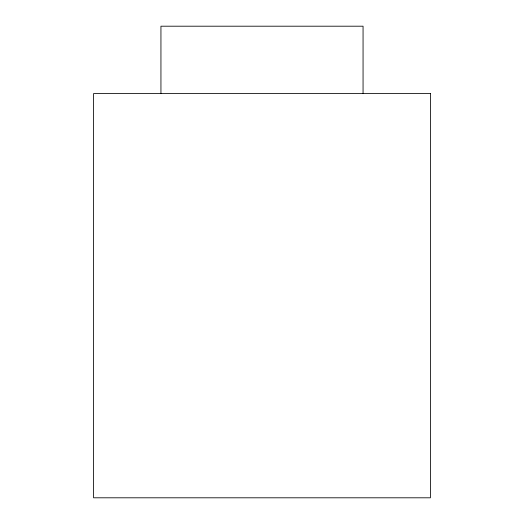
<?xml version="1.0" encoding="UTF-8"?>
<svg xmlns="http://www.w3.org/2000/svg" width="524" height="524" viewBox="0 0 524 524"><rect width="100%" height="100%" fill="white"/><g stroke="black" fill="none" stroke-linecap="round" stroke-linejoin="round"><path stroke-width="0.79" d="M363.06 93.573L363.06 26.2L160.94 26.2L160.94 93.573M430.427 93.573L93.573 93.573L93.573 497.8L430.427 497.8L430.427 93.573"/></g></svg>
